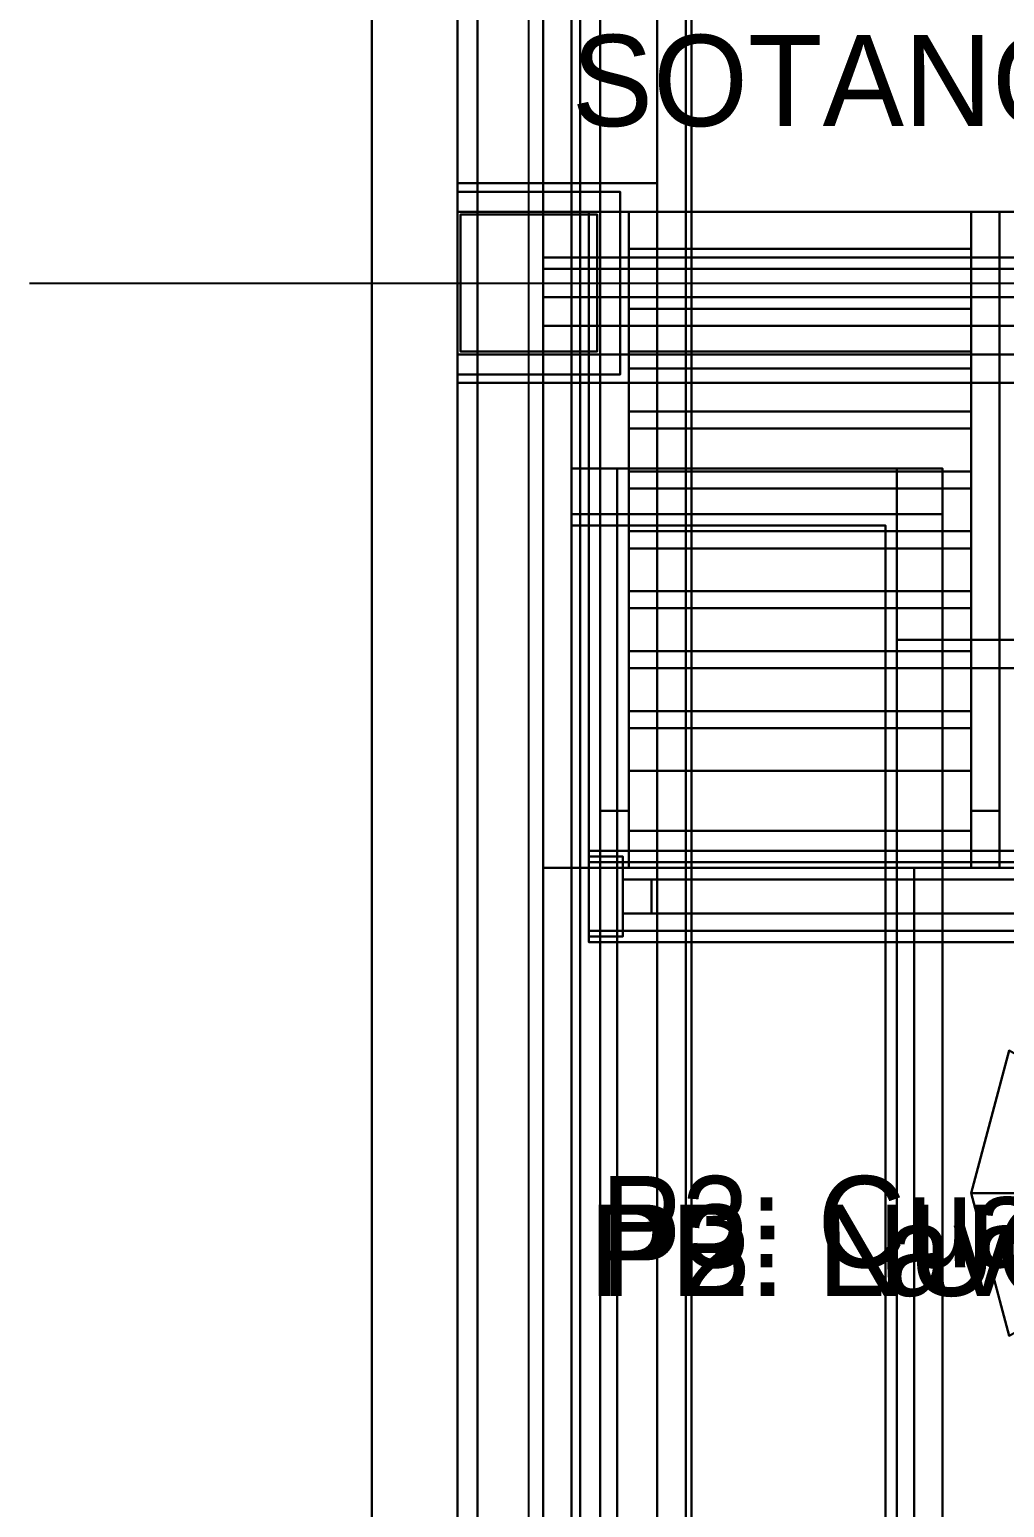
# Model space of a CAD drawing. Header units: metres. Extents: x -1 to 116, y -1 to 42.
# Drawn here: x -0.6 to 1.109, y 4.429 to 7.019 of the extents above; entities that cross this region are included whole.
import ezdxf

# ---------------------------------------------------------------- set-up
doc = ezdxf.new("R2010")
doc.units = ezdxf.units.M
for name, color, linetype in [('BALCONES_BARANDAS_3D', 30, 'CONTINUOUS'), ('CANALON_OCULTO_PROPIO_3D', 8, 'CONTINUOUS'), ('CARPINTERIA_RUSTICA_3D', 8, 'CONTINUOUS'), ('CERCA_PERIMETRAL_3D', 8, 'CONTINUOUS'), ('COLUMNAS_3D', 1, 'CONTINUOUS'), ('CUBIERTA_CHALET_3D', 9, 'CONTINUOUS'), ('EJES_ESTRUCTURALES', 1, 'CONTINUOUS'), ('EQUIPO_HIDRONEUMATICO_2000L_3D', 5, 'CONTINUOUS'), ('LOSA_PISO_3D', 8, 'CONTINUOUS'), ('MUROS_EXTERIORES_3D', 7, 'CONTINUOUS'), ('MUROS_INTERIORES_3D', 7, 'CONTINUOUS'), ('P2_COLUMNAS_3D', 1, 'CONTINUOUS'), ('P2_LOSA_PISO_3D', 8, 'CONTINUOUS'), ('P2_MOBILIARIO_SOCIAL_3D', 34, 'CONTINUOUS'), ('P2_MUROS_EXT_3D', 34, 'CONTINUOUS'), ('P2_MUROS_INT_3D', 6, 'CONTINUOUS'), ('P2_ROTULOS', 6, 'CONTINUOUS'), ('P3_COLUMNAS_METAL_NEGRO_3D', 8, 'CONTINUOUS'), ('P3_ESCALERA_TANQUES_3D', 30, 'CONTINUOUS'), ('P3_LOSA_STEELDECK_3D', 8, 'CONTINUOUS'), ('P3_LOSA_TANQUES_3D', 8, 'CONTINUOUS'), ('P3_MUROS_EXT_3D', 34, 'CONTINUOUS'), ('P3_ROTULOS', 5, 'CONTINUOUS'), ('ROTULOS_TEXTO', 2, 'CONTINUOUS'), ('SOTANO_BODEGA_EQUIP_3D', 7, 'CONTINUOUS'), ('SOTANO_COLUMNAS_3D', 1, 'CONTINUOUS'), ('SOTANO_LOSA_3D', 8, 'CONTINUOUS'), ('SOTANO_MUROS_EXT_3D', 4, 'CONTINUOUS'), ('SOTANO_MUROS_INT_3D', 4, 'CONTINUOUS'), ('SOTANO_ROTULOS', 4, 'CONTINUOUS')]:
    doc.layers.add(name, color=color, linetype=linetype)

msp = doc.modelspace()

# ---------------------------------------------------------------- linework, layer by layer
at = {"layer": 'BALCONES_BARANDAS_3D', "color": 30}
for points in [[(0.38, 5.42, 9.6), (1.25, 5.42, 9.6), (1.25, 5.58, 9.6), (0.38, 5.58, 9.6)], [(0.38, 5.42, 9.68), (1.25, 5.42, 9.68), (1.25, 5.58, 9.68), (0.38, 5.58, 9.68)], [(0.38, 5.58, 9.6), (1.25, 5.58, 9.6), (1.25, 5.58, 9.68), (0.38, 5.58, 9.68)], [(0.38, 5.42, 9.6), (0.38, 5.58, 9.6), (0.38, 5.58, 9.68), (0.38, 5.42, 9.68)], [(0.38, 5.43, 8.68), (0.44, 5.43, 8.68), (0.44, 5.57, 8.68), (0.38, 5.57, 8.68)], [(0.38, 5.43, 9.68), (0.44, 5.43, 9.68), (0.44, 5.57, 9.68), (0.38, 5.57, 9.68)], [(0.38, 5.57, 8.68), (0.44, 5.57, 8.68), (0.44, 5.57, 9.68), (0.38, 5.57, 9.68)], [(0.38, 5.43, 8.68), (0.38, 5.57, 8.68), (0.38, 5.57, 9.68), (0.38, 5.43, 9.68)], [(0.44, 5.43, 8.68), (0.44, 5.57, 8.68), (0.44, 5.57, 9.68), (0.44, 5.43, 9.68)], [(0.38, 5.44, 8.73), (1.25, 5.44, 8.73), (1.25, 5.56, 8.73), (0.38, 5.56, 8.73)], [(0.38, 5.44, 8.81), (1.25, 5.44, 8.81), (1.25, 5.56, 8.81), (0.38, 5.56, 8.81)], [(0.38, 5.56, 8.73), (1.25, 5.56, 8.73), (1.25, 5.56, 8.81), (0.38, 5.56, 8.81)], [(0.38, 5.44, 8.73), (0.38, 5.56, 8.73), (0.38, 5.56, 8.81), (0.38, 5.44, 8.81)], [(0.44, 5.47, 8.81), (0.49, 5.47, 8.81), (0.49, 5.53, 8.81), (0.44, 5.53, 8.81)], [(0.44, 5.53, 8.81), (0.49, 5.53, 8.81), (1.19, 5.53, 9.6), (1.14, 5.53, 9.6)], [(0.44, 5.47, 8.81), (0.44, 5.53, 8.81), (1.14, 5.53, 9.6), (1.14, 5.47, 9.6)], [(0.44, 5.47, 9.6), (0.49, 5.47, 9.6), (0.49, 5.53, 9.6), (0.44, 5.53, 9.6)], [(1.14, 5.53, 8.81), (1.19, 5.53, 8.81), (0.49, 5.53, 9.6), (0.44, 5.53, 9.6)], [(1.14, 5.47, 8.81), (1.14, 5.53, 8.81), (0.44, 5.53, 9.6), (0.44, 5.47, 9.6)], [(0.49, 5.47, 8.81), (0.49, 5.53, 8.81), (1.19, 5.53, 9.6), (1.19, 5.47, 9.6)], [(1.19, 5.47, 8.81), (1.19, 5.53, 8.81), (0.49, 5.53, 9.6), (0.49, 5.47, 9.6)], [(0.44, 5.47, 8.81), (0.49, 5.47, 8.81), (1.19, 5.47, 9.6), (1.14, 5.47, 9.6)], [(1.14, 5.47, 8.81), (1.19, 5.47, 8.81), (0.49, 5.47, 9.6), (0.44, 5.47, 9.6)], [(0.38, 5.44, 8.73), (1.25, 5.44, 8.73), (1.25, 5.44, 8.81), (0.38, 5.44, 8.81)], [(0.38, 5.43, 8.68), (0.44, 5.43, 8.68), (0.44, 5.43, 9.68), (0.38, 5.43, 9.68)], [(0.38, 5.42, 9.6), (1.25, 5.42, 9.6), (1.25, 5.42, 9.68), (0.38, 5.42, 9.68)]]:
    msp.add_3dface(points, dxfattribs=at)
at = {"layer": 'CANALON_OCULTO_PROPIO_3D', "color": 8}
for points in [[(0.15, 2, 10.85), (0.35, 2, 10.85), (0.35, 7.45, 10.85), (0.15, 7.45, 10.85)], [(0.15, 2, 10.91), (0.35, 2, 10.91), (0.35, 7.45, 10.91), (0.15, 7.45, 10.91)], [(0.15, 2, 10.85), (0.15, 7.45, 10.85), (0.15, 7.45, 10.91), (0.15, 2, 10.91)], [(0.3, 2, 10.42), (0.55, 2, 10.42), (0.55, 7.45, 10.42), (0.3, 7.45, 10.42)], [(0.3, 2, 10.48), (0.55, 2, 10.48), (0.55, 7.45, 10.48), (0.3, 7.45, 10.48)], [(0.3, 2, 10.42), (0.3, 7.45, 10.42), (0.3, 7.45, 10.48), (0.3, 2, 10.48)], [(0.35, 2, 10.85), (0.35, 7.45, 10.85), (0.35, 7.45, 10.91), (0.35, 2, 10.91)], [(0.5, 2, 10.48), (0.56, 2, 10.48), (0.56, 7.45, 10.48), (0.5, 7.45, 10.48)], [(0.5, 2, 10.62), (0.56, 2, 10.62), (0.56, 7.45, 10.62), (0.5, 7.45, 10.62)], [(0.5, 2, 10.48), (0.5, 7.45, 10.48), (0.5, 7.45, 10.62), (0.5, 2, 10.62)], [(0.55, 2, 10.42), (0.55, 7.45, 10.42), (0.55, 7.45, 10.48), (0.55, 2, 10.48)], [(0.56, 2, 10.48), (0.56, 7.45, 10.48), (0.56, 7.45, 10.62), (0.56, 2, 10.62)]]:
    msp.add_3dface(points, dxfattribs=at)
at = {"layer": 'CARPINTERIA_RUSTICA_3D', "color": 34}
for points in [[(0.92, 5.9, 0.02), (1.48, 5.9, 0.02), (1.48, 5.95, 0.02), (0.92, 5.95, 0.02)], [(0.92, 5.9, 2.08), (1.48, 5.9, 2.08), (1.48, 5.95, 2.08), (0.92, 5.95, 2.08)], [(0.92, 5.95, 0.02), (1.48, 5.95, 0.02), (1.48, 5.95, 2.08), (0.92, 5.95, 2.08)], [(0.92, 5.9, 0.02), (0.92, 5.95, 0.02), (0.92, 5.95, 2.08), (0.92, 5.9, 2.08)], [(0.92, 5.9, 0.02), (1.48, 5.9, 0.02), (1.48, 5.9, 2.08), (0.92, 5.9, 2.08)]]:
    msp.add_3dface(points, dxfattribs=at)
at = {"layer": 'CERCA_PERIMETRAL_3D', "color": 8}
for points in [[(0, 0, -2.55), (0.15, 0, -2.55), (0.15, 11.3, -2.55), (0, 11.3, -2.55)], [(0, 0, 2.5), (0.15, 0, 2.5), (0.15, 11.3, 2.5), (0, 11.3, 2.5)], [(0, 0, -2.55), (0, 11.3, -2.55), (0, 11.3, 2.5), (0, 0, 2.5)], [(0.15, 0, -2.55), (0.15, 11.3, -2.55), (0.15, 11.3, 2.5), (0.15, 0, 2.5)]]:
    msp.add_3dface(points, dxfattribs=at)
at = {"layer": 'COLUMNAS_3D', "color": 1}
for points in [[(0.15, 6.45), (0.4, 6.45), (0.4, 6.7), (0.15, 6.7)], [(0.15, 6.45, 2.85), (0.4, 6.45, 2.85), (0.4, 6.7, 2.85), (0.15, 6.7, 2.85)], [(0.15, 6.7), (0.4, 6.7), (0.4, 6.7, 2.85), (0.15, 6.7, 2.85)], [(0.15, 6.45), (0.15, 6.7), (0.15, 6.7, 2.85), (0.15, 6.45, 2.85)], [(0.4, 6.45), (0.4, 6.7), (0.4, 6.7, 2.85), (0.4, 6.45, 2.85)], [(0.15, 6.45), (0.4, 6.45), (0.4, 6.45, 2.85), (0.15, 6.45, 2.85)]]:
    msp.add_3dface(points, dxfattribs=at)
at = {"layer": 'CUBIERTA_CHALET_3D', "color": 9}
for points in [[(0.4, 2, 10.56), (3.8562, 2, 11.0784), (3.8562, 7.45, 11.0784), (0.4, 7.45, 10.56)], [(0.4, 2, 10.72), (3.8562, 2, 11.2384), (3.8562, 7.45, 11.2384), (0.4, 7.45, 10.72)], [(0.4, 2, 10.56), (0.4, 7.45, 10.56), (0.4, 7.45, 10.72), (0.4, 2, 10.72)]]:
    msp.add_3dface(points, dxfattribs=at)
at = {"layer": 'EJES_ESTRUCTURALES', "color": 1}
for p, q in [((0.275, 1.8), (0.275, 25.51)), ((-0.6, 6.575), (10.4, 6.575))]:
    msp.add_line(p, q, dxfattribs=at)
at = {"layer": 'EQUIPO_HIDRONEUMATICO_2000L_3D', "color": 5}
for points in [[(1.55, 4.98, 8.8), (1.117, 5.23, 8.8), (1.05, 4.98, 8.8), (1.55, 4.98, 8.8)], [(1.55, 4.98, 9.98), (1.117, 5.23, 9.98), (1.05, 4.98, 9.98), (1.55, 4.98, 9.98)], [(1.117, 5.23, 8.8), (1.05, 4.98, 8.8), (1.05, 4.98, 9.98), (1.117, 5.23, 9.98)], [(1.55, 4.98, 9.98), (1.117, 5.23, 9.98), (1.05, 4.98, 9.98), (1.55, 4.98, 9.98)], [(1.117, 5.23, 9.98), (1.05, 4.98, 9.98), (1.35, 4.98, 10.1), (1.3768, 5.08, 10.1)], [(1.55, 4.98, 8.8), (1.05, 4.98, 8.8), (1.05, 4.98, 9.98), (1.55, 4.98, 9.98)], [(1.55, 4.98, 9.98), (1.05, 4.98, 9.98), (1.35, 4.98, 10.1), (1.55, 4.98, 10.1)], [(1.55, 4.98, 8.8), (1.05, 4.98, 8.8), (1.117, 4.73, 8.8), (1.55, 4.98, 8.8)], [(1.55, 4.98, 9.98), (1.05, 4.98, 9.98), (1.117, 4.73, 9.98), (1.55, 4.98, 9.98)], [(1.55, 4.98, 8.8), (1.05, 4.98, 8.8), (1.05, 4.98, 9.98), (1.55, 4.98, 9.98)], [(1.05, 4.98, 8.8), (1.117, 4.73, 8.8), (1.117, 4.73, 9.98), (1.05, 4.98, 9.98)], [(1.55, 4.98, 9.98), (1.05, 4.98, 9.98), (1.117, 4.73, 9.98), (1.55, 4.98, 9.98)], [(1.55, 4.98, 9.98), (1.05, 4.98, 9.98), (1.35, 4.98, 10.1), (1.55, 4.98, 10.1)], [(1.05, 4.98, 9.98), (1.117, 4.73, 9.98), (1.3768, 4.88, 10.1), (1.35, 4.98, 10.1)]]:
    msp.add_3dface(points, dxfattribs=at)
at = {"layer": 'LOSA_PISO_3D', "color": 8}
for points in [[(0.15, 3, -0.15), (9.15, 3, -0.15), (9.15, 7.4, -0.15), (0.15, 7.4, -0.15)], [(0.15, 3), (9.15, 3), (9.15, 7.4), (0.15, 7.4)], [(0.15, 3, -0.15), (0.15, 7.4, -0.15), (0.15, 7.4), (0.15, 3)]]:
    msp.add_3dface(points, dxfattribs=at)
at = {"layer": 'MUROS_EXTERIORES_3D', "color": 7}
for points in [[(0.15, 3), (0.3, 3), (0.3, 24.71), (0.15, 24.71)], [(0.15, 3, 2.85), (0.3, 3, 2.85), (0.3, 24.71, 2.85), (0.15, 24.71, 2.85)], [(0.15, 3), (0.15, 24.71), (0.15, 24.71, 2.85), (0.15, 3, 2.85)], [(0.3, 3), (0.3, 24.71), (0.3, 24.71, 2.85), (0.3, 3, 2.85)]]:
    msp.add_3dface(points, dxfattribs=at)
at = {"layer": 'MUROS_INTERIORES_3D', "color": 7}
for points in [[(0.3, 6.5), (2.75, 6.5), (2.75, 6.62), (0.3, 6.62)], [(0.3, 6.5, 2.85), (2.75, 6.5, 2.85), (2.75, 6.62, 2.85), (0.3, 6.62, 2.85)], [(0.3, 6.62), (2.75, 6.62), (2.75, 6.62, 2.85), (0.3, 6.62, 2.85)], [(0.3, 6.5), (0.3, 6.62), (0.3, 6.62, 2.85), (0.3, 6.5, 2.85)], [(0.3, 6.5), (2.75, 6.5), (2.75, 6.5, 2.85), (0.3, 6.5, 2.85)]]:
    msp.add_3dface(points, dxfattribs=at)
at = {"layer": 'P2_COLUMNAS_3D', "color": 1}
for points in [[(0.15, 6.45, 3), (0.4, 6.45, 3), (0.4, 6.7, 3), (0.15, 6.7, 3)], [(0.15, 6.45, 5.85), (0.4, 6.45, 5.85), (0.4, 6.7, 5.85), (0.15, 6.7, 5.85)], [(0.15, 6.7, 3), (0.4, 6.7, 3), (0.4, 6.7, 5.85), (0.15, 6.7, 5.85)], [(0.15, 6.45, 3), (0.15, 6.7, 3), (0.15, 6.7, 5.85), (0.15, 6.45, 5.85)], [(0.4, 6.45, 3), (0.4, 6.7, 3), (0.4, 6.7, 5.85), (0.4, 6.45, 5.85)], [(0.15, 6.45, 3), (0.4, 6.45, 3), (0.4, 6.45, 5.85), (0.15, 6.45, 5.85)]]:
    msp.add_3dface(points, dxfattribs=at)
at = {"layer": 'P2_LOSA_PISO_3D', "color": 8}
for points in [[(0.15, 3, 2.85), (9.15, 3, 2.85), (9.15, 7.4, 2.85), (0.15, 7.4, 2.85)], [(0.15, 3, 3), (9.15, 3, 3), (9.15, 7.4, 3), (0.15, 7.4, 3)], [(0.15, 3, 2.85), (0.15, 7.4, 2.85), (0.15, 7.4, 3), (0.15, 3, 3)]]:
    msp.add_3dface(points, dxfattribs=at)
at = {"layer": 'P2_MOBILIARIO_SOCIAL_3D', "color": 34}
for points in [[(0.35, 4.35, 3), (0.9, 4.35, 3), (0.9, 6.15, 3), (0.35, 6.15, 3)], [(0.35, 4.35, 3.88), (0.9, 4.35, 3.88), (0.9, 6.15, 3.88), (0.35, 6.15, 3.88)], [(0.35, 6.15, 3), (0.9, 6.15, 3), (0.9, 6.15, 3.88), (0.35, 6.15, 3.88)], [(0.35, 4.35, 3), (0.35, 6.15, 3), (0.35, 6.15, 3.88), (0.35, 4.35, 3.88)], [(0.9, 4.35, 3), (0.9, 6.15, 3), (0.9, 6.15, 3.88), (0.9, 4.35, 3.88)]]:
    msp.add_3dface(points, dxfattribs=at)
at = {"layer": 'P2_MUROS_EXT_3D', "color": 34}
for points in [[(0.15, 3, 3), (0.3, 3, 3), (0.3, 24.71, 3), (0.15, 24.71, 3)], [(0.15, 3, 5.85), (0.3, 3, 5.85), (0.3, 24.71, 5.85), (0.15, 24.71, 5.85)], [(0.15, 3, 3), (0.15, 24.71, 3), (0.15, 24.71, 5.85), (0.15, 3, 5.85)], [(0.3, 3, 3), (0.3, 24.71, 3), (0.3, 24.71, 5.85), (0.3, 3, 5.85)]]:
    msp.add_3dface(points, dxfattribs=at)
at = {"layer": 'P2_MUROS_INT_3D', "color": 6}
for points in [[(0.3, 6.45, 3), (1.65, 6.45, 3), (1.65, 6.6, 3), (0.3, 6.6, 3)], [(0.3, 6.45, 5.85), (1.65, 6.45, 5.85), (1.65, 6.6, 5.85), (0.3, 6.6, 5.85)], [(0.3, 6.6, 3), (1.65, 6.6, 3), (1.65, 6.6, 5.85), (0.3, 6.6, 5.85)], [(0.3, 6.45, 3), (0.3, 6.6, 3), (0.3, 6.6, 5.85), (0.3, 6.45, 5.85)], [(0.3, 6.45, 3), (1.65, 6.45, 3), (1.65, 6.45, 5.85), (0.3, 6.45, 5.85)]]:
    msp.add_3dface(points, dxfattribs=at)
at = {"layer": 'P3_COLUMNAS_METAL_NEGRO_3D', "color": 8}
for points in [[(0.185, 3.15, 5.8), (0.365, 3.15, 5.8), (0.365, 24.71, 5.8), (0.185, 24.71, 5.8)], [(0.185, 3.15, 5.85), (0.365, 3.15, 5.85), (0.365, 24.71, 5.85), (0.185, 24.71, 5.85)], [(0.185, 3.15, 5.8), (0.185, 24.71, 5.8), (0.185, 24.71, 5.85), (0.185, 3.15, 5.85)], [(0.365, 3.15, 5.8), (0.365, 24.71, 5.8), (0.365, 24.71, 5.85), (0.365, 3.15, 5.85)], [(0.15, 6.415, 6), (0.435, 6.415, 6), (0.435, 6.735, 6), (0.15, 6.735, 6)], [(0.15, 6.415, 6.03), (0.435, 6.415, 6.03), (0.435, 6.735, 6.03), (0.15, 6.735, 6.03)], [(0.15, 6.735, 6), (0.435, 6.735, 6), (0.435, 6.735, 6.03), (0.15, 6.735, 6.03)], [(0.15, 6.415, 6), (0.15, 6.735, 6), (0.15, 6.735, 6.03), (0.15, 6.415, 6.03)], [(0.435, 6.415, 6), (0.435, 6.735, 6), (0.435, 6.735, 6.03), (0.435, 6.415, 6.03)], [(0.155, 6.455, 6), (0.395, 6.455, 6), (0.395, 6.695, 6), (0.155, 6.695, 6)], [(0.155, 6.455, 8.5), (0.395, 6.455, 8.5), (0.395, 6.695, 8.5), (0.155, 6.695, 8.5)], [(0.155, 6.695, 6), (0.395, 6.695, 6), (0.395, 6.695, 8.5), (0.155, 6.695, 8.5)], [(0.155, 6.455, 6), (0.155, 6.695, 6), (0.155, 6.695, 8.5), (0.155, 6.455, 8.5)], [(0.395, 6.455, 6), (0.395, 6.695, 6), (0.395, 6.695, 8.5), (0.395, 6.455, 8.5)], [(0.155, 6.455, 6), (0.395, 6.455, 6), (0.395, 6.455, 8.5), (0.155, 6.455, 8.5)], [(0.15, 6.415, 6), (0.435, 6.415, 6), (0.435, 6.415, 6.03), (0.15, 6.415, 6.03)]]:
    msp.add_3dface(points, dxfattribs=at)
at = {"layer": 'P3_ESCALERA_TANQUES_3D', "color": 30}
for points in [[(0.4, 6.6, 8.68), (0.45, 6.6, 8.68), (0.45, 6.7, 8.68), (0.4, 6.7, 8.68)], [(0.4, 5.65, 6), (0.45, 5.65, 6), (0.45, 6.7, 8.68), (0.4, 6.7, 8.68)], [(0.4, 5.55, 6), (0.4, 5.65, 6), (0.4, 6.7, 8.68), (0.4, 6.6, 8.68)], [(0.45, 5.55, 6), (0.45, 5.65, 6), (0.45, 6.7, 8.68), (0.45, 6.6, 8.68)], [(1.05, 6.6, 8.68), (1.1, 6.6, 8.68), (1.1, 6.7, 8.68), (1.05, 6.7, 8.68)], [(1.05, 5.65, 6), (1.1, 5.65, 6), (1.1, 6.7, 8.68), (1.05, 6.7, 8.68)], [(1.05, 5.55, 6), (1.05, 5.65, 6), (1.05, 6.7, 8.68), (1.05, 6.6, 8.68)], [(1.1, 5.55, 6), (1.1, 5.65, 6), (1.1, 6.7, 8.68), (1.1, 6.6, 8.68)], [(0.45, 6.455, 8.372), (1.05, 6.455, 8.372), (1.05, 6.635, 8.372), (0.45, 6.635, 8.372)], [(0.45, 6.455, 8.412), (1.05, 6.455, 8.412), (1.05, 6.635, 8.412), (0.45, 6.635, 8.412)], [(0.45, 6.635, 8.372), (1.05, 6.635, 8.372), (1.05, 6.635, 8.412), (0.45, 6.635, 8.412)], [(0.45, 6.455, 8.372), (0.45, 6.635, 8.372), (0.45, 6.635, 8.412), (0.45, 6.455, 8.412)], [(1.05, 6.455, 8.372), (1.05, 6.635, 8.372), (1.05, 6.635, 8.412), (1.05, 6.455, 8.412)], [(0.4, 5.55, 6), (0.45, 5.55, 6), (0.45, 6.6, 8.68), (0.4, 6.6, 8.68)], [(1.05, 5.55, 6), (1.1, 5.55, 6), (1.1, 6.6, 8.68), (1.05, 6.6, 8.68)], [(0.45, 6.35, 8.104), (1.05, 6.35, 8.104), (1.05, 6.53, 8.104), (0.45, 6.53, 8.104)], [(0.45, 6.35, 8.144), (1.05, 6.35, 8.144), (1.05, 6.53, 8.144), (0.45, 6.53, 8.144)], [(0.45, 6.53, 8.104), (1.05, 6.53, 8.104), (1.05, 6.53, 8.144), (0.45, 6.53, 8.144)], [(0.45, 6.35, 8.104), (0.45, 6.53, 8.104), (0.45, 6.53, 8.144), (0.45, 6.35, 8.144)], [(1.05, 6.35, 8.104), (1.05, 6.53, 8.104), (1.05, 6.53, 8.144), (1.05, 6.35, 8.144)], [(0.45, 6.455, 8.372), (1.05, 6.455, 8.372), (1.05, 6.455, 8.412), (0.45, 6.455, 8.412)], [(0.45, 6.245, 7.836), (1.05, 6.245, 7.836), (1.05, 6.425, 7.836), (0.45, 6.425, 7.836)], [(0.45, 6.245, 7.876), (1.05, 6.245, 7.876), (1.05, 6.425, 7.876), (0.45, 6.425, 7.876)], [(0.45, 6.425, 7.836), (1.05, 6.425, 7.836), (1.05, 6.425, 7.876), (0.45, 6.425, 7.876)], [(0.45, 6.245, 7.836), (0.45, 6.425, 7.836), (0.45, 6.425, 7.876), (0.45, 6.245, 7.876)], [(1.05, 6.245, 7.836), (1.05, 6.425, 7.836), (1.05, 6.425, 7.876), (1.05, 6.245, 7.876)], [(0.45, 6.35, 8.104), (1.05, 6.35, 8.104), (1.05, 6.35, 8.144), (0.45, 6.35, 8.144)], [(0.45, 6.14, 7.568), (1.05, 6.14, 7.568), (1.05, 6.32, 7.568), (0.45, 6.32, 7.568)], [(0.45, 6.14, 7.608), (1.05, 6.14, 7.608), (1.05, 6.32, 7.608), (0.45, 6.32, 7.608)], [(0.45, 6.32, 7.568), (1.05, 6.32, 7.568), (1.05, 6.32, 7.608), (0.45, 6.32, 7.608)], [(0.45, 6.14, 7.568), (0.45, 6.32, 7.568), (0.45, 6.32, 7.608), (0.45, 6.14, 7.608)], [(1.05, 6.14, 7.568), (1.05, 6.32, 7.568), (1.05, 6.32, 7.608), (1.05, 6.14, 7.608)], [(0.45, 6.245, 7.836), (1.05, 6.245, 7.836), (1.05, 6.245, 7.876), (0.45, 6.245, 7.876)], [(0.45, 6.035, 7.3), (1.05, 6.035, 7.3), (1.05, 6.215, 7.3), (0.45, 6.215, 7.3)], [(0.45, 6.035, 7.34), (1.05, 6.035, 7.34), (1.05, 6.215, 7.34), (0.45, 6.215, 7.34)], [(0.45, 6.215, 7.3), (1.05, 6.215, 7.3), (1.05, 6.215, 7.34), (0.45, 6.215, 7.34)], [(0.45, 6.035, 7.3), (0.45, 6.215, 7.3), (0.45, 6.215, 7.34), (0.45, 6.035, 7.34)], [(1.05, 6.035, 7.3), (1.05, 6.215, 7.3), (1.05, 6.215, 7.34), (1.05, 6.035, 7.34)], [(0.45, 6.14, 7.568), (1.05, 6.14, 7.568), (1.05, 6.14, 7.608), (0.45, 6.14, 7.608)], [(0.45, 5.93, 7.032), (1.05, 5.93, 7.032), (1.05, 6.11, 7.032), (0.45, 6.11, 7.032)], [(0.45, 5.93, 7.072), (1.05, 5.93, 7.072), (1.05, 6.11, 7.072), (0.45, 6.11, 7.072)], [(0.45, 6.11, 7.032), (1.05, 6.11, 7.032), (1.05, 6.11, 7.072), (0.45, 6.11, 7.072)], [(0.45, 5.93, 7.032), (0.45, 6.11, 7.032), (0.45, 6.11, 7.072), (0.45, 5.93, 7.072)], [(1.05, 5.93, 7.032), (1.05, 6.11, 7.032), (1.05, 6.11, 7.072), (1.05, 5.93, 7.072)], [(0.45, 6.035, 7.3), (1.05, 6.035, 7.3), (1.05, 6.035, 7.34), (0.45, 6.035, 7.34)], [(0.45, 5.825, 6.764), (1.05, 5.825, 6.764), (1.05, 6.005, 6.764), (0.45, 6.005, 6.764)], [(0.45, 5.825, 6.804), (1.05, 5.825, 6.804), (1.05, 6.005, 6.804), (0.45, 6.005, 6.804)], [(0.45, 6.005, 6.764), (1.05, 6.005, 6.764), (1.05, 6.005, 6.804), (0.45, 6.005, 6.804)], [(0.45, 5.825, 6.764), (0.45, 6.005, 6.764), (0.45, 6.005, 6.804), (0.45, 5.825, 6.804)], [(1.05, 5.825, 6.764), (1.05, 6.005, 6.764), (1.05, 6.005, 6.804), (1.05, 5.825, 6.804)], [(0.45, 5.93, 7.032), (1.05, 5.93, 7.032), (1.05, 5.93, 7.072), (0.45, 5.93, 7.072)], [(0.45, 5.72, 6.496), (1.05, 5.72, 6.496), (1.05, 5.9, 6.496), (0.45, 5.9, 6.496)], [(0.45, 5.72, 6.536), (1.05, 5.72, 6.536), (1.05, 5.9, 6.536), (0.45, 5.9, 6.536)], [(0.45, 5.9, 6.496), (1.05, 5.9, 6.496), (1.05, 5.9, 6.536), (0.45, 5.9, 6.536)], [(0.45, 5.72, 6.496), (0.45, 5.9, 6.496), (0.45, 5.9, 6.536), (0.45, 5.72, 6.536)], [(1.05, 5.72, 6.496), (1.05, 5.9, 6.496), (1.05, 5.9, 6.536), (1.05, 5.72, 6.536)], [(0.45, 5.825, 6.764), (1.05, 5.825, 6.764), (1.05, 5.825, 6.804), (0.45, 5.825, 6.804)], [(0.45, 5.615, 6.228), (1.05, 5.615, 6.228), (1.05, 5.795, 6.228), (0.45, 5.795, 6.228)], [(0.45, 5.615, 6.268), (1.05, 5.615, 6.268), (1.05, 5.795, 6.268), (0.45, 5.795, 6.268)], [(0.45, 5.795, 6.228), (1.05, 5.795, 6.228), (1.05, 5.795, 6.268), (0.45, 5.795, 6.268)], [(0.45, 5.615, 6.228), (0.45, 5.795, 6.228), (0.45, 5.795, 6.268), (0.45, 5.615, 6.268)], [(1.05, 5.615, 6.228), (1.05, 5.795, 6.228), (1.05, 5.795, 6.268), (1.05, 5.615, 6.268)], [(0.45, 5.72, 6.496), (1.05, 5.72, 6.496), (1.05, 5.72, 6.536), (0.45, 5.72, 6.536)], [(0.4, 5.55, 6), (0.45, 5.55, 6), (0.45, 5.65, 6), (0.4, 5.65, 6)], [(1.05, 5.55, 6), (1.1, 5.55, 6), (1.1, 5.65, 6), (1.05, 5.65, 6)], [(0.45, 5.615, 6.228), (1.05, 5.615, 6.228), (1.05, 5.615, 6.268), (0.45, 5.615, 6.268)]]:
    msp.add_3dface(points, dxfattribs=at)
at = {"layer": 'P3_LOSA_STEELDECK_3D', "color": 8}
for points in [[(0.15, 3, 5.85), (9.15, 3, 5.85), (9.15, 7.4, 5.85), (0.15, 7.4, 5.85)], [(0.15, 3, 6), (9.15, 3, 6), (9.15, 7.4, 6), (0.15, 7.4, 6)], [(0.15, 3, 5.85), (0.15, 7.4, 5.85), (0.15, 7.4, 6), (0.15, 3, 6)]]:
    msp.add_3dface(points, dxfattribs=at)
at = {"layer": 'P3_LOSA_TANQUES_3D', "color": 8}
for points in [[(0.3, 6.7, 8.5), (2.9, 6.7, 8.5), (2.9, 7.4, 8.5), (0.3, 7.4, 8.5)], [(0.3, 6.7, 8.68), (2.9, 6.7, 8.68), (2.9, 7.4, 8.68), (0.3, 7.4, 8.68)], [(0.3, 6.7, 8.5), (0.3, 7.4, 8.5), (0.3, 7.4, 8.68), (0.3, 6.7, 8.68)], [(0.3, 6.7, 8.5), (2.9, 6.7, 8.5), (2.9, 6.7, 8.68), (0.3, 6.7, 8.68)], [(0.3, 5.55, 8.5), (0.38, 5.55, 8.5), (0.38, 6.7, 8.5), (0.3, 6.7, 8.5)], [(0.3, 5.55, 8.68), (0.38, 5.55, 8.68), (0.38, 6.7, 8.68), (0.3, 6.7, 8.68)], [(0.3, 6.7, 8.5), (0.38, 6.7, 8.5), (0.38, 6.7, 8.68), (0.3, 6.7, 8.68)], [(0.3, 5.55, 8.5), (0.3, 6.7, 8.5), (0.3, 6.7, 8.68), (0.3, 5.55, 8.68)], [(0.38, 5.55, 8.5), (0.38, 6.7, 8.5), (0.38, 6.7, 8.68), (0.38, 5.55, 8.68)], [(0.3, 3, 8.5), (2.9, 3, 8.5), (2.9, 5.55, 8.5), (0.3, 5.55, 8.5)], [(0.3, 3, 8.68), (2.9, 3, 8.68), (2.9, 5.55, 8.68), (0.3, 5.55, 8.68)], [(0.3, 5.55, 8.5), (2.9, 5.55, 8.5), (2.9, 5.55, 8.68), (0.3, 5.55, 8.68)], [(0.3, 3, 8.5), (0.3, 5.55, 8.5), (0.3, 5.55, 8.68), (0.3, 3, 8.68)], [(0.3, 5.55, 8.5), (0.38, 5.55, 8.5), (0.38, 5.55, 8.68), (0.3, 5.55, 8.68)], [(0.95, 3.22, 8.68), (2.15, 3.22, 8.68), (2.15, 5.55, 8.68), (0.95, 5.55, 8.68)], [(0.95, 3.22, 8.8), (2.15, 3.22, 8.8), (2.15, 5.55, 8.8), (0.95, 5.55, 8.8)], [(0.95, 5.55, 8.68), (2.15, 5.55, 8.68), (2.15, 5.55, 8.8), (0.95, 5.55, 8.8)], [(0.95, 3.22, 8.68), (0.95, 5.55, 8.68), (0.95, 5.55, 8.8), (0.95, 3.22, 8.8)]]:
    msp.add_3dface(points, dxfattribs=at)
at = {"layer": 'P3_MUROS_EXT_3D', "color": 34}
for points in [[(0.15, 3, 6), (0.3, 3, 6), (0.3, 7.45, 6), (0.15, 7.45, 6)], [(0.15, 3, 10.85), (0.3, 3, 10.85), (0.3, 7.45, 10.85), (0.15, 7.45, 10.85)], [(0.15, 3, 6), (0.15, 7.45, 6), (0.15, 7.45, 10.85), (0.15, 3, 10.85)], [(0.3, 3, 6), (0.3, 7.45, 6), (0.3, 7.45, 10.85), (0.3, 3, 10.85)]]:
    msp.add_3dface(points, dxfattribs=at)
at = {"layer": 'SOTANO_BODEGA_EQUIP_3D', "color": 8}
for points in [[(0.35, 6.17, -2.55), (0.43, 6.17, -2.55), (0.43, 6.25, -2.55), (0.35, 6.25, -2.55)], [(0.35, 6.17, -0.35), (0.43, 6.17, -0.35), (0.43, 6.25, -0.35), (0.35, 6.25, -0.35)], [(0.35, 6.25, -2.55), (0.43, 6.25, -2.55), (0.43, 6.25, -0.35), (0.35, 6.25, -0.35)], [(0.35, 6.17, -2.55), (0.35, 6.25, -2.55), (0.35, 6.25, -0.35), (0.35, 6.17, -0.35)], [(0.43, 6.17, -2.55), (0.43, 6.25, -2.55), (0.43, 6.25, -0.35), (0.43, 6.17, -0.35)], [(0.92, 6.17, -2.55), (1, 6.17, -2.55), (1, 6.25, -2.55), (0.92, 6.25, -2.55)], [(0.92, 6.17, -0.35), (1, 6.17, -0.35), (1, 6.25, -0.35), (0.92, 6.25, -0.35)], [(0.92, 6.25, -2.55), (1, 6.25, -2.55), (1, 6.25, -0.35), (0.92, 6.25, -0.35)], [(0.92, 6.17, -2.55), (0.92, 6.25, -2.55), (0.92, 6.25, -0.35), (0.92, 6.17, -0.35)], [(1, 6.17, -2.55), (1, 6.25, -2.55), (1, 6.25, -0.35), (1, 6.17, -0.35)], [(0.35, 6.17, -2.55), (0.43, 6.17, -2.55), (0.43, 6.17, -0.35), (0.35, 6.17, -0.35)], [(0.92, 6.17, -2.55), (1, 6.17, -2.55), (1, 6.17, -0.35), (0.92, 6.17, -0.35)]]:
    msp.add_3dface(points, dxfattribs=at)
at = {"layer": 'SOTANO_BODEGA_EQUIP_3D', "color": 34}
for points in [[(0.35, 4.05, -2.37), (1, 4.05, -2.37), (1, 6.25, -2.37), (0.35, 6.25, -2.37)], [(0.35, 4.05, -2.31), (1, 4.05, -2.31), (1, 6.25, -2.31), (0.35, 6.25, -2.31)], [(0.35, 6.25, -2.37), (1, 6.25, -2.37), (1, 6.25, -2.31), (0.35, 6.25, -2.31)], [(0.35, 4.05, -2.37), (0.35, 6.25, -2.37), (0.35, 6.25, -2.31), (0.35, 4.05, -2.31)], [(0.35, 4.05, -1.77), (1, 4.05, -1.77), (1, 6.25, -1.77), (0.35, 6.25, -1.77)], [(0.35, 4.05, -1.71), (1, 4.05, -1.71), (1, 6.25, -1.71), (0.35, 6.25, -1.71)], [(0.35, 6.25, -1.77), (1, 6.25, -1.77), (1, 6.25, -1.71), (0.35, 6.25, -1.71)], [(0.35, 4.05, -1.77), (0.35, 6.25, -1.77), (0.35, 6.25, -1.71), (0.35, 4.05, -1.71)], [(0.35, 4.05, -1.17), (1, 4.05, -1.17), (1, 6.25, -1.17), (0.35, 6.25, -1.17)], [(0.35, 4.05, -1.11), (1, 4.05, -1.11), (1, 6.25, -1.11), (0.35, 6.25, -1.11)], [(0.35, 6.25, -1.17), (1, 6.25, -1.17), (1, 6.25, -1.11), (0.35, 6.25, -1.11)], [(0.35, 4.05, -1.17), (0.35, 6.25, -1.17), (0.35, 6.25, -1.11), (0.35, 4.05, -1.11)], [(0.35, 4.05, -0.6), (1, 4.05, -0.6), (1, 6.25, -0.6), (0.35, 6.25, -0.6)], [(0.35, 4.05, -0.54), (1, 4.05, -0.54), (1, 6.25, -0.54), (0.35, 6.25, -0.54)], [(0.35, 6.25, -0.6), (1, 6.25, -0.6), (1, 6.25, -0.54), (0.35, 6.25, -0.54)], [(0.35, 4.05, -0.6), (0.35, 6.25, -0.6), (0.35, 6.25, -0.54), (0.35, 4.05, -0.54)], [(1, 4.05, -2.37), (1, 6.25, -2.37), (1, 6.25, -2.31), (1, 4.05, -2.31)], [(1, 4.05, -1.77), (1, 6.25, -1.77), (1, 6.25, -1.71), (1, 4.05, -1.71)], [(1, 4.05, -1.17), (1, 6.25, -1.17), (1, 6.25, -1.11), (1, 4.05, -1.11)], [(1, 4.05, -0.6), (1, 6.25, -0.6), (1, 6.25, -0.54), (1, 4.05, -0.54)]]:
    msp.add_3dface(points, dxfattribs=at)
at = {"layer": 'SOTANO_BODEGA_EQUIP_3D', "color": 3}
for points in [[(0.43, 4.13, -2.31), (0.92, 4.13, -2.31), (0.92, 6.17, -2.31), (0.43, 6.17, -2.31)], [(0.43, 4.13, -2.03), (0.92, 4.13, -2.03), (0.92, 6.17, -2.03), (0.43, 6.17, -2.03)], [(0.43, 6.17, -2.31), (0.92, 6.17, -2.31), (0.92, 6.17, -2.03), (0.43, 6.17, -2.03)], [(0.43, 4.13, -2.31), (0.43, 6.17, -2.31), (0.43, 6.17, -2.03), (0.43, 4.13, -2.03)], [(0.43, 4.13, -1.71), (0.92, 4.13, -1.71), (0.92, 6.17, -1.71), (0.43, 6.17, -1.71)], [(0.43, 4.13, -1.43), (0.92, 4.13, -1.43), (0.92, 6.17, -1.43), (0.43, 6.17, -1.43)], [(0.43, 6.17, -1.71), (0.92, 6.17, -1.71), (0.92, 6.17, -1.43), (0.43, 6.17, -1.43)], [(0.43, 4.13, -1.71), (0.43, 6.17, -1.71), (0.43, 6.17, -1.43), (0.43, 4.13, -1.43)], [(0.43, 4.13, -1.11), (0.92, 4.13, -1.11), (0.92, 6.17, -1.11), (0.43, 6.17, -1.11)], [(0.43, 4.13, -0.83), (0.92, 4.13, -0.83), (0.92, 6.17, -0.83), (0.43, 6.17, -0.83)], [(0.43, 6.17, -1.11), (0.92, 6.17, -1.11), (0.92, 6.17, -0.83), (0.43, 6.17, -0.83)], [(0.43, 4.13, -1.11), (0.43, 6.17, -1.11), (0.43, 6.17, -0.83), (0.43, 4.13, -0.83)], [(0.92, 4.13, -2.31), (0.92, 6.17, -2.31), (0.92, 6.17, -2.03), (0.92, 4.13, -2.03)], [(0.92, 4.13, -1.71), (0.92, 6.17, -1.71), (0.92, 6.17, -1.43), (0.92, 4.13, -1.43)], [(0.92, 4.13, -1.11), (0.92, 6.17, -1.11), (0.92, 6.17, -0.83), (0.92, 4.13, -0.83)]]:
    msp.add_3dface(points, dxfattribs=at)
at = {"layer": 'SOTANO_COLUMNAS_3D', "color": 1}
for points in [[(0.15, 6.4, -2.55), (0.5, 6.4, -2.55), (0.5, 6.75, -2.55), (0.15, 6.75, -2.55)], [(0.15, 6.4, -0.15), (0.5, 6.4, -0.15), (0.5, 6.75, -0.15), (0.15, 6.75, -0.15)], [(0.15, 6.75, -2.55), (0.5, 6.75, -2.55), (0.5, 6.75, -0.15), (0.15, 6.75, -0.15)], [(0.15, 6.4, -2.55), (0.15, 6.75, -2.55), (0.15, 6.75, -0.15), (0.15, 6.4, -0.15)], [(0.5, 6.4, -2.55), (0.5, 6.75, -2.55), (0.5, 6.75, -0.15), (0.5, 6.4, -0.15)], [(0.15, 6.4, -2.55), (0.5, 6.4, -2.55), (0.5, 6.4, -0.15), (0.15, 6.4, -0.15)]]:
    msp.add_3dface(points, dxfattribs=at)
at = {"layer": 'SOTANO_LOSA_3D', "color": 8}
for points in [[(0.15, 3, -2.7), (9.15, 3, -2.7), (9.15, 11.3, -2.7), (0.15, 11.3, -2.7)], [(0.15, 3, -2.55), (9.15, 3, -2.55), (9.15, 11.3, -2.55), (0.15, 11.3, -2.55)], [(0.15, 3, -2.7), (0.15, 11.3, -2.7), (0.15, 11.3, -2.55), (0.15, 3, -2.55)]]:
    msp.add_3dface(points, dxfattribs=at)
at = {"layer": 'SOTANO_MUROS_EXT_3D', "color": 4}
for points in [[(0.15, 3, -2.55), (0.3, 3, -2.55), (0.3, 11.3, -2.55), (0.15, 11.3, -2.55)], [(0.15, 3, -0.15), (0.3, 3, -0.15), (0.3, 11.3, -0.15), (0.15, 11.3, -0.15)], [(0.15, 3, -2.55), (0.15, 11.3, -2.55), (0.15, 11.3, -0.15), (0.15, 3, -0.15)], [(0.3, 3, -2.55), (0.3, 11.3, -2.55), (0.3, 11.3, -0.15), (0.3, 3, -0.15)]]:
    msp.add_3dface(points, dxfattribs=at)
at = {"layer": 'SOTANO_MUROS_INT_3D', "color": 4}
for points in [[(0.3, 6.4, -2.55), (1.55, 6.4, -2.55), (1.55, 6.55, -2.55), (0.3, 6.55, -2.55)], [(0.3, 6.4, -0.15), (1.55, 6.4, -0.15), (1.55, 6.55, -0.15), (0.3, 6.55, -0.15)], [(0.3, 6.55, -2.55), (1.55, 6.55, -2.55), (1.55, 6.55, -0.15), (0.3, 6.55, -0.15)], [(0.3, 6.4, -2.55), (0.3, 6.55, -2.55), (0.3, 6.55, -0.15), (0.3, 6.4, -0.15)], [(0.3, 6.4, -2.55), (1.55, 6.4, -2.55), (1.55, 6.4, -0.15), (0.3, 6.4, -0.15)]]:
    msp.add_3dface(points, dxfattribs=at)

# ---------------------------------------------------------------- texts
at = {"layer": 'P2_ROTULOS', "color": 6}
msp.add_text('P2: Lavanderia Amplia (Libre de escalera tanque, H=2,85m)', height=0.16, dxfattribs=at).set_placement((0.4, 4.8, 3.05))
at = {"layer": 'P3_ROTULOS', "color": 5}
msp.add_text('P3: Cuarto Apoyo / Gym + Subida a Tanques 2.000L', height=0.16, dxfattribs=at).set_placement((0.4, 4.85, 6.05))
at = {"layer": 'ROTULOS_TEXTO', "color": 2}
msp.add_text('PB: NUCLEO BANOS SUROESTE (DAMAS + CABALLEROS + ANTEBANO)', height=0.16, dxfattribs=at).set_placement((0.38, 4.8, 0.05))
at = {"layer": 'SOTANO_ROTULOS', "color": 4}
msp.add_text('SOTANO: Puerta Escalera Libre (Abre sin obstaculos)', height=0.16, dxfattribs=at).set_placement((0.35, 6.85, -2.5))

doc.saveas('drawing.dxf')
